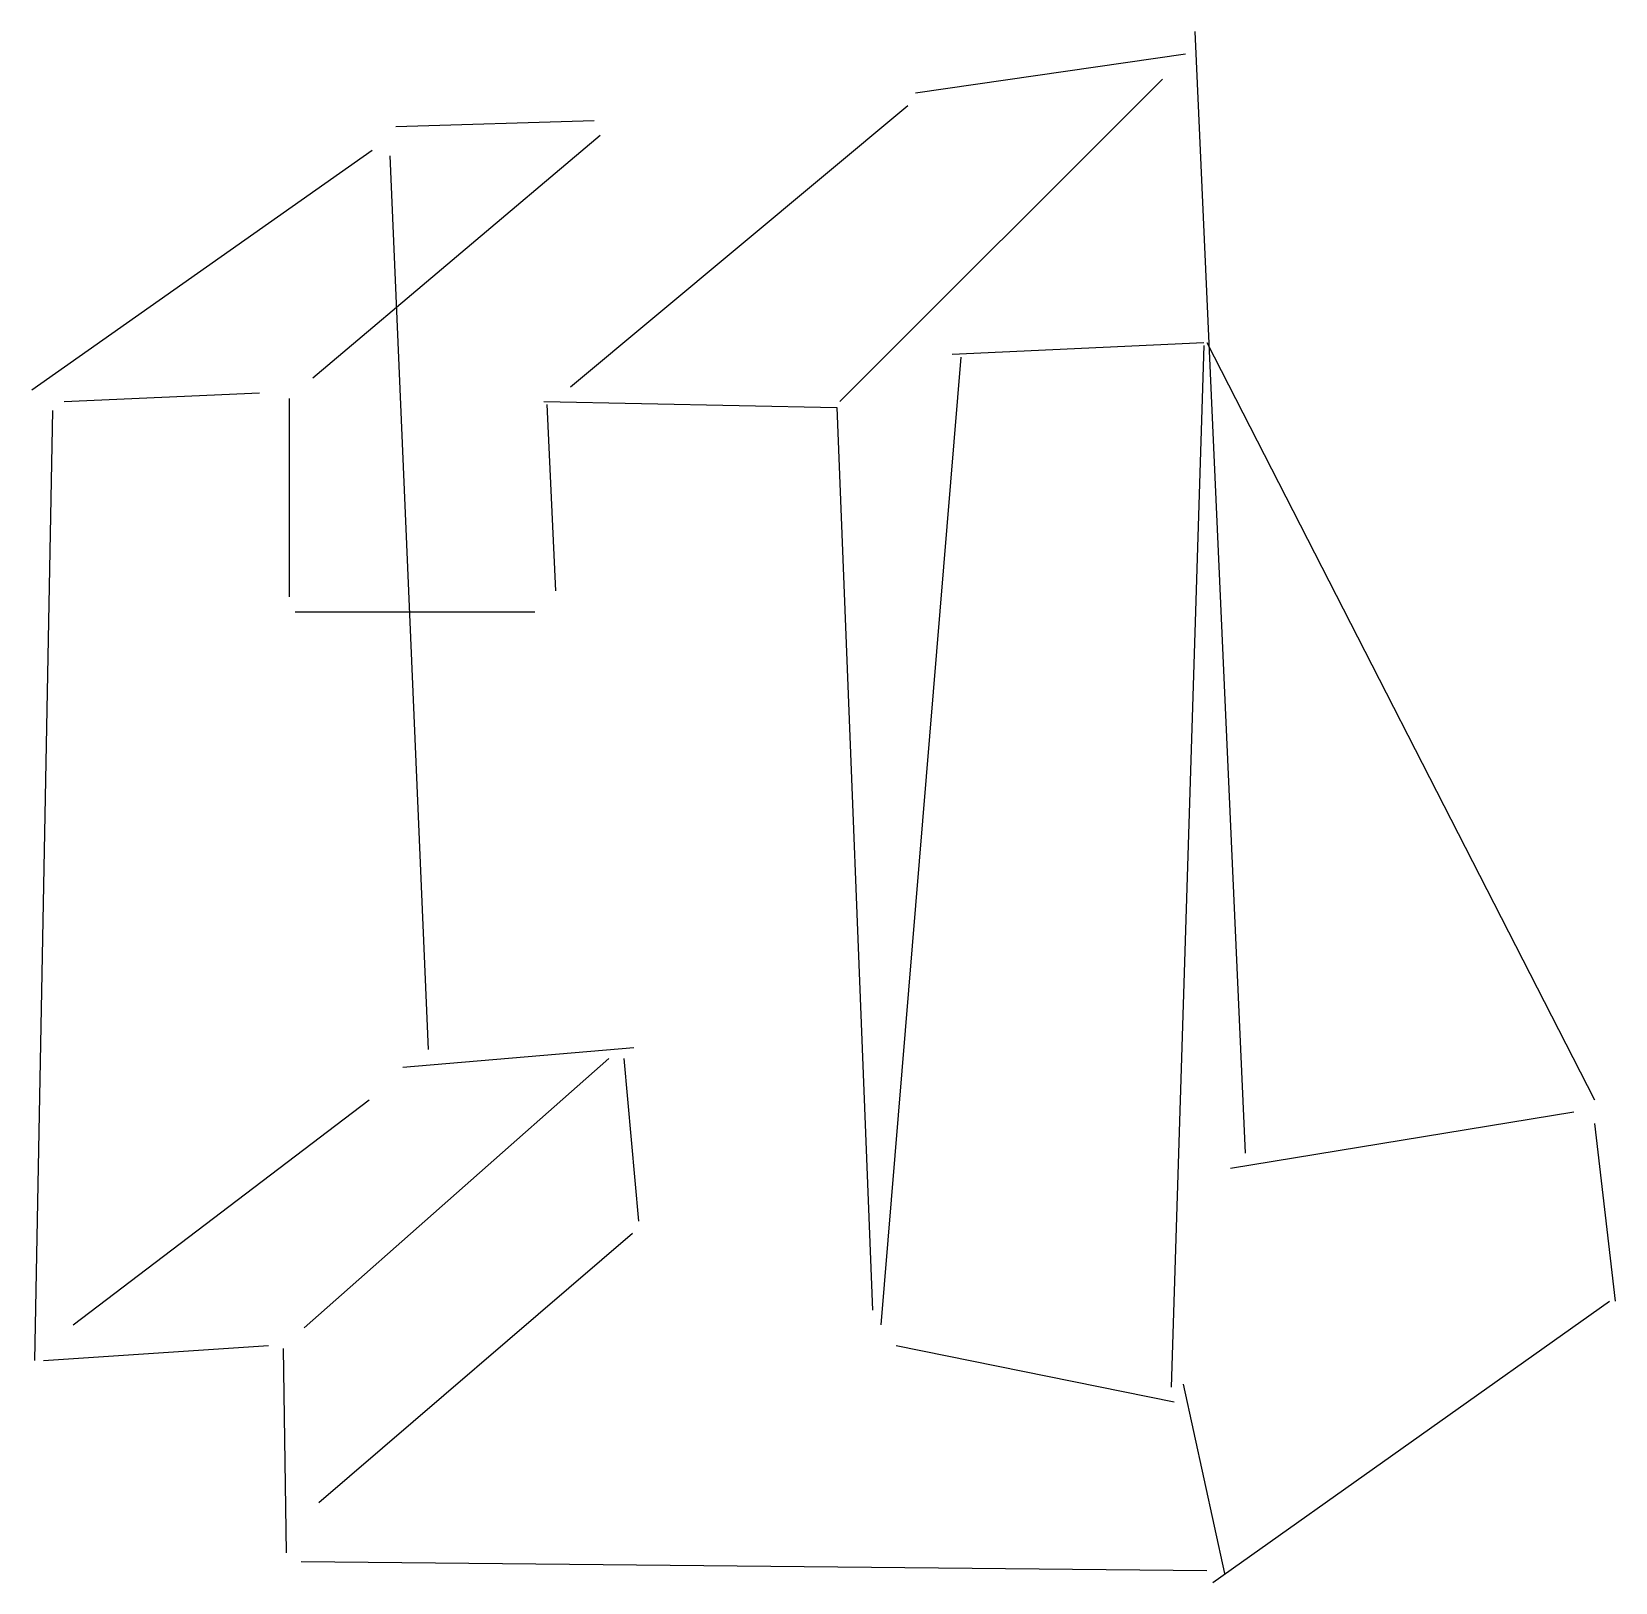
# Model space of a CAD drawing. Header units: metres. Extents: x -101 to 53, y -276 to -124.
import ezdxf

# ---------------------------------------------------------------- set-up
doc = ezdxf.new("R2010")
doc.units = ezdxf.units.M

msp = doc.modelspace()

# ---------------------------------------------------------------- linework, layer by layer
at = {"color": 0, "linetype": 'CONTINUOUS'}
for p, q in [((11.978707, -124.405363), (16.885647, -233.801262)), ((-15.278254, -130.386395), (11.052741, -126.570308)), ((-22.658517, -160.485804), (8.803628, -129.023659)), ((-48.925079, -159.042587), (-16.019716, -131.621451)), ((-65.955047, -133.641956), (-46.615931, -133.064669)), ((-74.037066, -158.176656), (-46.038644, -134.507886)), ((-101.458202, -159.33123), (-68.264196, -135.951104)), ((-66.532334, -136.528391), (-62.779968, -223.698738)), ((-11.690063, -155.867508), (12.844637, -154.712934)), ((12.844637, -155.001577), (9.669558, -256.604101)), ((13.133281, -154.712934), (50.945584, -228.605678)), ((-18.617508, -250.542587), (-10.824132, -156.156151)), ((-98.283123, -160.485804), (-79.23265, -159.619874)), ((-76.346215, -160.197161), (-76.346215, -179.536278)), ((-51.522871, -160.485804), (-22.947161, -161.063091)), ((-99.437697, -161.351735), (-101.169558, -254.006309)), ((-51.234227, -160.774448), (-50.368297, -178.958991)), ((-22.947161, -161.063091), (-19.483438, -249.099369)), ((-75.768927, -180.979495), (-52.388801, -180.979495)), ((-65.268984, -225.406942), (-42.754075, -223.498899)), ((-74.902997, -250.83123), (-45.172713, -224.564669)), ((-43.729495, -224.564669), (-42.286278, -240.440063)), ((-97.417192, -250.542587), (-68.552839, -228.605678)), ((15.442429, -235.244479), (48.925079, -229.760252)), ((50.945584, -230.914826), (52.966088, -248.233438)), ((-73.459779, -267.861199), (-42.863565, -241.594637)), ((13.710568, -275.654574), (52.388801, -248.233438)), ((-100.303628, -254.006309), (-78.366719, -252.563091)), ((-76.923502, -252.851735), (-76.634858, -272.768139)), ((-17.17429, -252.563091), (9.958202, -258.047319)), ((10.824132, -256.315457), (14.865142, -274.788644)), ((-75.19164, -273.634069), (13.133281, -274.5))]:
    msp.add_line(p, q, dxfattribs=at)

doc.saveas('drawing.dxf')
